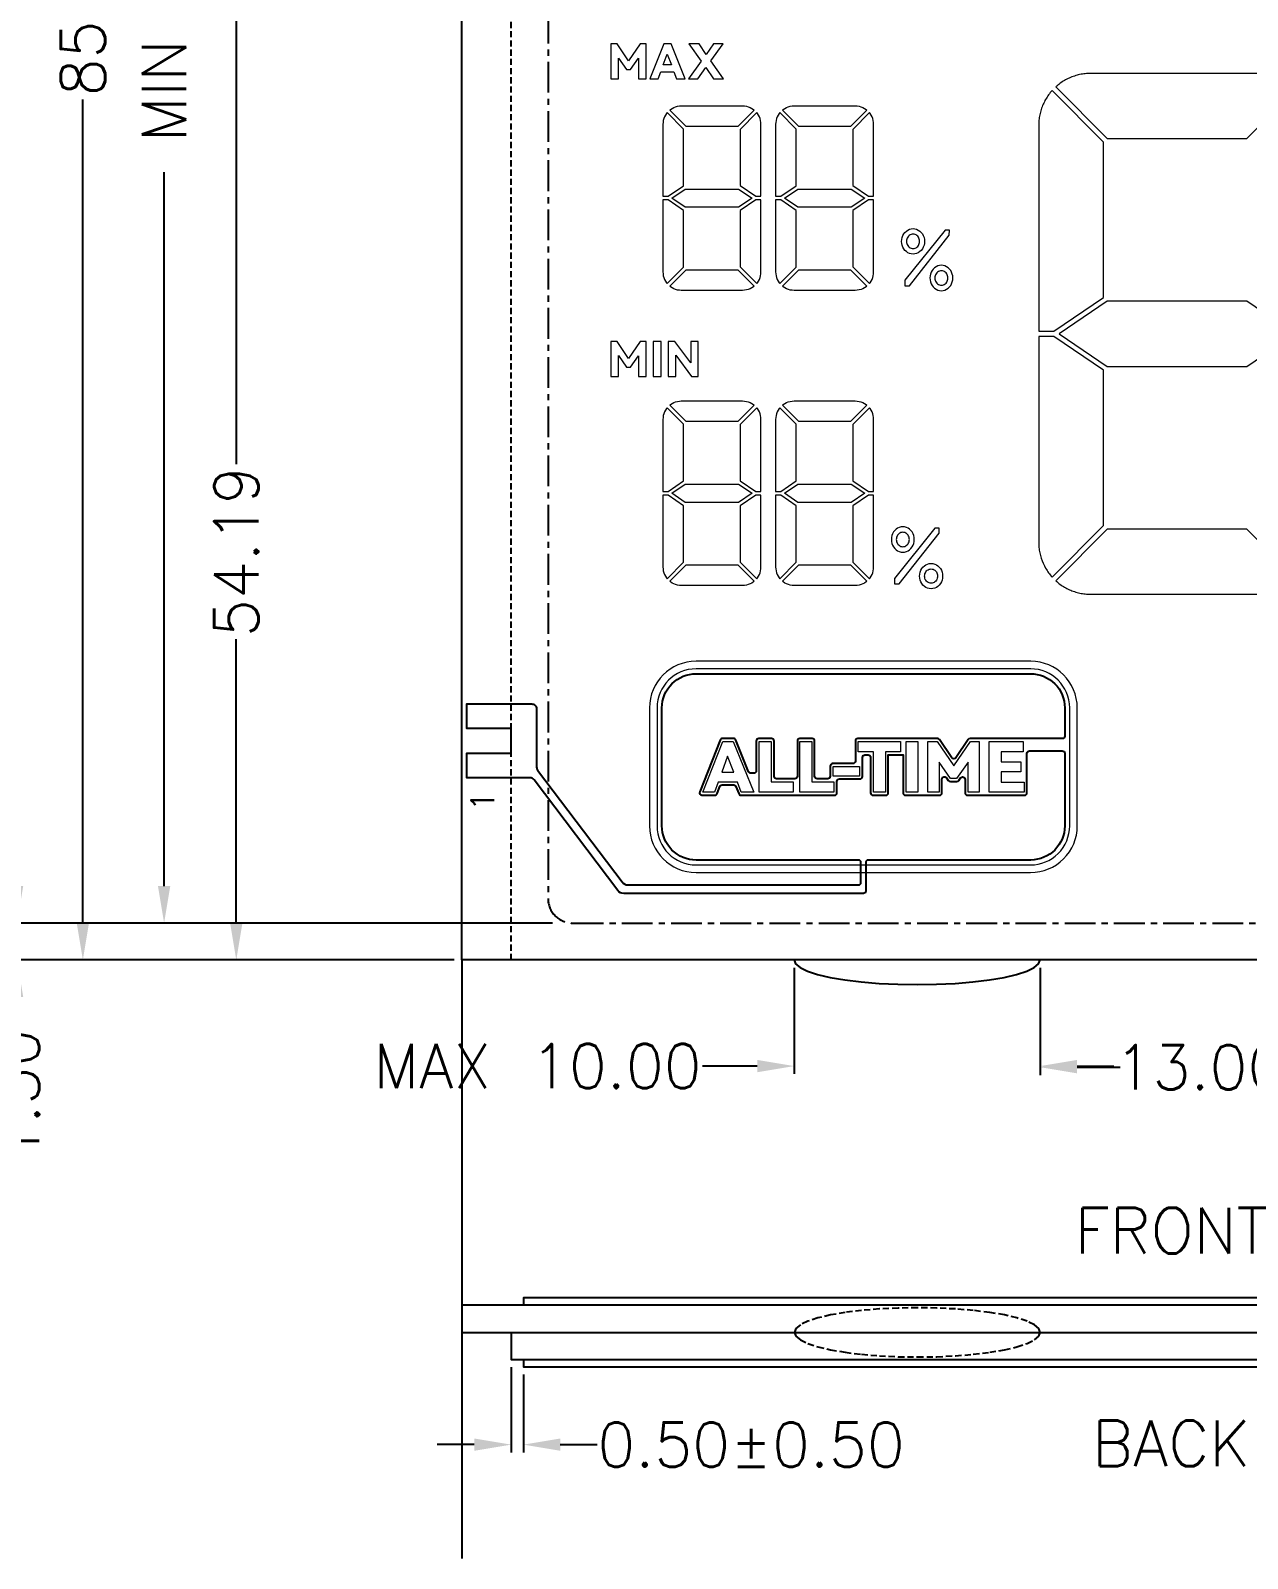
# Model space of a CAD drawing. Header units: millimetres. Extents: x 426 to 1899, y -1707 to -647.
# Drawn here: x 515 to 564.4, y -884.9 to -822.8 of the extents above; entities that cross this region are included whole.
import ezdxf
from ezdxf.enums import TextEntityAlignment as Align

# ---------------------------------------------------------------- set-up
doc = ezdxf.new("R2010")
doc.units = ezdxf.units.MM
doc.linetypes.add('CENTER', pattern=[2, 1.25, -0.25, 0.25, -0.25])
doc.linetypes.add('HIDDEN', pattern=[0.375, 0.25, -0.125])
for name, color, linetype in [('dim', 4, 'Continuous'), ('SY', 5, 'Continuous'), ('触摸键', 6, 'Continuous')]:
    doc.layers.add(name, color=color, linetype=linetype)
doc.styles.add('ROMANS', font='ROMANS.shx', dxfattribs={"bigfont": 'AllInOneBig.shx'})
doc.styles.get("Standard").update_dxf_attribs({"font": 'txt', "bigfont": 'AllInOneBig.shx'})
doc.dimstyles.new('LCDDIM', dxfattribs={"dimtxt": 1.8, "dimasz": 1.5, "dimexe": 0.3175, "dimexo": 0.3175, "dimgap": 0.254, "dimtad": 0, "dimzin": 0, "dimdsep": 46, "dimtxsty": 'Standard', "dimcen": 0.09, "dimadec": 0, "dimazin": 0, "dimtfac": 1, "dimtofl": 0, "dimtmove": 0, "dimatfit": 0, "dimfxl": 1, "dimtolj": 1, "dimtzin": 0, "dimarcsym": 0})

# ---------------------------------------------------------------- blocks, each defined once
blk = doc.blocks.new('*D31')
at = {"layer": 'DEFPOINTS', "color": 0, "ltscale": 0.5}
for p in [(532.709, -806.427), (523.34, -860.618), (532.509, -860.618)]:
    blk.add_point(p, dxfattribs=at)
at = {"layer": 'dim', "color": 0, "lineweight": -2, "ltscale": 0.5}
for p, q in [((532.391, -806.427), (523.022, -806.427)), ((523.34, -807.927), (523.34, -840.471)), ((523.34, -859.118), (523.34, -847.579)), ((532.191, -860.618), (523.022, -860.618))]:
    blk.add_line(p, q, dxfattribs=at)
at = {"layer": 'dim', "color": 0, "ltscale": 0.5}
for points in [[(523.09, -807.927), (523.59, -807.927), (523.34, -806.427)], [(523.09, -859.118), (523.59, -859.118), (523.34, -860.618)]]:
    blk.add_solid(points, dxfattribs=at)
at = {"layer": 'dim', "color": 0, "ltscale": 0.5, "insert": (523.34, -844.025), "char_height": 1.8, "attachment_point": 5, "rotation": 90}
blk.add_mtext('\\A1;54.19', dxfattribs=at)
blk = doc.blocks.new('*D33')
at = {"layer": 'DEFPOINTS', "color": 0, "ltscale": 0.5}
for p in [(536.509, -859.118), (514.431, -860.618), (532.509, -860.618)]:
    blk.add_point(p, dxfattribs=at)
at = {"layer": 'dim', "color": 0, "lineweight": -2, "ltscale": 0.5}
for p, q in [((514.431, -857.618), (514.431, -856.118)), ((536.191, -859.118), (514.113, -859.118)), ((532.191, -860.618), (514.113, -860.618)), ((514.431, -862.118), (514.431, -863.618))]:
    blk.add_line(p, q, dxfattribs=at)
at = {"layer": 'dim', "color": 0, "ltscale": 0.5}
for points in [[(514.181, -857.618), (514.681, -857.618), (514.431, -859.118)], [(514.181, -862.118), (514.681, -862.118), (514.431, -860.618)]]:
    blk.add_solid(points, dxfattribs=at)
at = {"layer": 'dim', "color": 0, "ltscale": 0.5, "insert": (514.431, -866.122), "char_height": 1.8, "attachment_point": 5, "rotation": 90}
blk.add_mtext('\\A1;1.50', dxfattribs=at)
blk = doc.blocks.new('*D36')
at = {"layer": 'DEFPOINTS', "color": 0, "ltscale": 0.5}
for p in [(532.509, -769.426), (593.509, -775.618), (532.509, -860.618)]:
    blk.add_point(p, dxfattribs=at)
at = {"layer": 'dim', "color": 0, "lineweight": -2, "ltscale": 0.5}
for p, q in [((532.509, -860.3), (532.509, -769.108)), ((593.509, -775.3), (593.509, -769.108)), ((534.009, -769.426), (555.918, -769.426)), ((592.009, -769.426), (569.626, -769.426))]:
    blk.add_line(p, q, dxfattribs=at)
at = {"layer": 'dim', "color": 0, "ltscale": 0.5}
for points in [[(534.009, -769.176), (534.009, -769.676), (532.509, -769.426)], [(592.009, -769.176), (592.009, -769.676), (593.509, -769.426)]]:
    blk.add_solid(points, dxfattribs=at)
at = {"layer": 'dim', "color": 0, "ltscale": 0.5, "insert": (562.772, -769.426), "char_height": 1.8, "attachment_point": 5}
blk.add_mtext('\\A1;61.00%%p0.20', dxfattribs=at)
blk = doc.blocks.new('*D37')
at = {"layer": 'DEFPOINTS', "color": 0, "ltscale": 0.5}
for p in [(520.407, -777.118), (536.009, -777.118), (536.009, -859.118)]:
    blk.add_point(p, dxfattribs=at)
at = {"layer": 'dim', "color": 0, "lineweight": -2, "ltscale": 0.5}
for p, q in [((535.691, -777.118), (520.089, -777.118)), ((520.407, -778.618), (520.407, -808.292)), ((520.407, -857.618), (520.407, -828.6)), ((535.691, -859.118), (520.089, -859.118))]:
    blk.add_line(p, q, dxfattribs=at)
at = {"layer": 'dim', "color": 0, "ltscale": 0.5}
for points in [[(520.157, -778.618), (520.657, -778.618), (520.407, -777.118)], [(520.157, -857.618), (520.657, -857.618), (520.407, -859.118)]]:
    blk.add_solid(points, dxfattribs=at)
at = {"layer": 'dim', "color": 0, "ltscale": 0.5, "insert": (520.407, -818.446), "char_height": 1.8, "attachment_point": 5, "rotation": 90}
blk.add_mtext('\\A1;MIN V.A 82.00', dxfattribs=at)
blk = doc.blocks.new('*D38')
at = {"layer": 'DEFPOINTS', "color": 0, "ltscale": 0.5}
for p in [(517.105, -775.618), (532.509, -775.618), (532.509, -860.618)]:
    blk.add_point(p, dxfattribs=at)
at = {"layer": 'dim', "color": 0, "lineweight": -2, "ltscale": 0.5}
for p, q in [((532.191, -775.618), (516.787, -775.618)), ((517.105, -777.118), (517.105, -811.344)), ((517.105, -859.118), (517.105, -825.652)), ((532.191, -860.618), (516.787, -860.618))]:
    blk.add_line(p, q, dxfattribs=at)
at = {"layer": 'dim', "color": 0, "ltscale": 0.5}
for points in [[(516.855, -777.118), (517.355, -777.118), (517.105, -775.618)], [(516.855, -859.118), (517.355, -859.118), (517.105, -860.618)]]:
    blk.add_solid(points, dxfattribs=at)
at = {"layer": 'dim', "color": 0, "ltscale": 0.5, "insert": (517.105, -818.498), "char_height": 1.8, "attachment_point": 5, "rotation": 90}
blk.add_mtext('\\A1;85.00%%p0.20', dxfattribs=at)
blk = doc.blocks.new('*D46')
at = {"layer": 'DEFPOINTS', "color": 0, "ltscale": 0.5}
for p in [(534.509, -876.855), (535.009, -877.155), (535.009, -880.318)]:
    blk.add_point(p, dxfattribs=at)
at = {"layer": 'dim', "color": 0, "lineweight": -2, "ltscale": 0.5}
for p, q in [((534.509, -877.173), (534.509, -880.635)), ((535.009, -877.473), (535.009, -880.635)), ((533.009, -880.318), (531.509, -880.318)), ((536.509, -880.318), (538.009, -880.318))]:
    blk.add_line(p, q, dxfattribs=at)
at = {"layer": 'dim', "color": 0, "ltscale": 0.5}
for points in [[(533.009, -880.068), (533.009, -880.568), (534.509, -880.318)], [(536.509, -880.068), (536.509, -880.568), (535.009, -880.318)]]:
    blk.add_solid(points, dxfattribs=at)
at = {"layer": 'dim', "color": 0, "ltscale": 0.5, "insert": (544.263, -880.318), "char_height": 1.8, "attachment_point": 5}
blk.add_mtext('\\A1;0.50%%P0.50', dxfattribs=at)
blk = doc.blocks.new('*D51')
at = {"layer": 'DEFPOINTS', "color": 0, "ltscale": 0.5}
for p in [(546.009, -860.618), (556.009, -860.618), (556.009, -864.932)]:
    blk.add_point(p, dxfattribs=at)
at = {"layer": 'dim', "color": 0, "lineweight": -2, "ltscale": 0.5}
for p, q in [((546.009, -860.935), (546.009, -865.25)), ((556.009, -860.935), (556.009, -865.25)), ((544.509, -864.932), (542.292, -864.932)), ((557.509, -864.932), (559.009, -864.932))]:
    blk.add_line(p, q, dxfattribs=at)
at = {"layer": 'dim', "color": 0, "ltscale": 0.5}
for points in [[(544.509, -864.682), (544.509, -865.182), (546.009, -864.932)], [(557.509, -864.682), (557.509, -865.182), (556.009, -864.932)]]:
    blk.add_solid(points, dxfattribs=at)
at = {"layer": 'dim', "color": 0, "ltscale": 0.5, "insert": (535.588, -864.932), "char_height": 1.8, "attachment_point": 5}
blk.add_mtext('\\A1;MAX 10.00', dxfattribs=at)
blk = doc.blocks.new('*D53')
at = {"layer": 'DEFPOINTS', "color": 0, "ltscale": 0.5}
for p in [(556.009, -860.618), (569.009, -860.618), (569.009, -864.978)]:
    blk.add_point(p, dxfattribs=at)
at = {"layer": 'dim', "color": 0, "lineweight": -2, "ltscale": 0.5}
for p, q in [((556.009, -860.935), (556.009, -865.296)), ((569.009, -860.935), (569.009, -865.296)), ((557.509, -864.978), (559.255, -864.978)), ((567.509, -864.978), (565.763, -864.978))]:
    blk.add_line(p, q, dxfattribs=at)
at = {"layer": 'dim', "color": 0, "ltscale": 0.5}
for points in [[(557.509, -864.728), (557.509, -865.228), (556.009, -864.978)], [(567.509, -864.728), (567.509, -865.228), (569.009, -864.978)]]:
    blk.add_solid(points, dxfattribs=at)
at = {"layer": 'dim', "color": 0, "ltscale": 0.5, "insert": (562.509, -864.978), "char_height": 1.8, "attachment_point": 5}
blk.add_mtext('\\A1;13.00', dxfattribs=at)

msp = doc.modelspace()

# ---------------------------------------------------------------- linework, layer by layer
for points in [[(593.509, -775.618), (593.509, -860.618), (532.509, -860.618), (532.509, -775.618)], [(593.509, -874.655), (532.509, -874.655), (532.509, -875.755), (593.509, -875.755)]]:
    msp.add_lwpolyline(points, close=True)
at = {"linetype": 'HIDDEN'}
for points in [[(534.509, -860.618), (534.509, -775.618)], [(534.509, -851.214), (532.709, -851.214), (532.709, -850.214), (534.509, -850.214)], [(534.509, -853.214), (532.709, -853.214), (532.709, -852.214), (534.509, -852.214)]]:
    msp.add_lwpolyline(points, dxfattribs=at)
at = {"linetype": 'CENTER'}
for points in [[(590.009, -858.118), (590.009, -778.118, 0.414214), (589.009, -777.118), (537.009, -777.118, 0.414214), (536.009, -778.118), (536.009, -858.118, 0.414214), (537.009, -859.118), (589.009, -859.118, 0.414214)], [(589.009, -777.118), (537.009, -777.118, 0.414214), (536.009, -778.118), (536.009, -858.118, 0.414214), (537.009, -859.118), (589.009, -859.118, 0.414214), (590.009, -858.118), (590.009, -778.118, 0.414214)]]:
    msp.add_lwpolyline(points, format="xyb", close=True, dxfattribs=at)
at = {"lineweight": 9}
for points in [[(539.687, -824.811), (540.003, -824.811), (540.003, -823.386), (539.752, -823.386), (539.286, -824.073), (538.817, -823.386), (538.56, -823.386), (538.56, -824.811), (538.872, -824.811), (538.872, -823.962), (539.197, -824.425), (539.366, -824.425), (539.687, -823.966)], [(541.237, -824.811), (541.588, -824.811), (541.009, -823.386), (540.715, -823.386), (540.153, -824.811), (540.484, -824.811), (540.589, -824.523), (541.128, -824.523)], [(542.737, -823.386), (542.439, -823.814), (542.145, -823.386), (541.738, -823.386), (542.237, -824.085), (541.713, -824.811), (542.095, -824.811), (542.418, -824.348), (542.735, -824.811), (543.146, -824.811), (542.622, -824.077), (543.121, -823.386)], [(540.692, -824.244), (540.854, -823.8), (541.023, -824.244)], [(543.725, -826.741), (541.617, -826.741), (540.954, -826.075), (540.983, -826.051), (541.049, -826.007), (541.119, -825.971), (541.193, -825.943), (541.269, -825.922), (541.347, -825.909), (541.426, -825.905), (543.916, -825.905), (543.992, -825.909), (544.07, -825.921), (544.146, -825.942), (544.22, -825.97), (544.29, -826.006), (544.356, -826.049), (544.388, -826.075)], [(548.305, -826.741), (546.197, -826.741), (545.534, -826.075), (545.563, -826.051), (545.629, -826.007), (545.7, -825.971), (545.773, -825.943), (545.849, -825.922), (545.927, -825.909), (546.006, -825.905), (548.496, -825.905), (548.572, -825.909), (548.65, -825.921), (548.726, -825.942), (548.8, -825.97), (548.87, -826.006), (548.936, -826.049), (548.968, -826.075)], [(540.679, -829.581), (540.885, -829.581), (541.518, -829.151), (541.518, -826.855), (540.848, -826.181), (540.822, -826.213), (540.779, -826.279), (540.743, -826.35), (540.715, -826.424), (540.695, -826.5), (540.683, -826.578), (540.679, -826.655)], [(543.818, -829.147), (544.457, -829.581), (544.663, -829.581), (544.663, -826.656), (544.659, -826.578), (544.647, -826.5), (544.626, -826.423), (544.598, -826.35), (544.563, -826.279), (544.52, -826.214), (544.494, -826.181), (543.818, -826.86)], [(545.259, -829.581), (545.465, -829.581), (546.099, -829.151), (546.099, -826.855), (545.428, -826.181), (545.402, -826.213), (545.36, -826.279), (545.324, -826.35), (545.295, -826.424), (545.275, -826.5), (545.263, -826.578), (545.259, -826.655)], [(548.398, -829.147), (549.038, -829.581), (549.243, -829.581), (549.243, -826.656), (549.24, -826.578), (549.227, -826.5), (549.207, -826.423), (549.179, -826.35), (549.143, -826.279), (549.1, -826.214), (549.074, -826.181), (548.398, -826.86)], [(543.754, -830.026), (541.587, -830.026), (541.041, -829.656), (541.588, -829.285), (543.754, -829.285), (544.301, -829.656)], [(548.335, -830.026), (546.168, -830.026), (545.622, -829.656), (546.168, -829.285), (548.334, -829.285), (548.881, -829.656)], [(540.679, -829.731), (540.679, -832.655), (540.683, -832.733), (540.695, -832.811), (540.715, -832.887), (540.743, -832.961), (540.779, -833.031), (540.822, -833.097), (540.848, -833.129), (541.519, -832.456), (541.519, -830.16), (540.885, -829.731)], [(543.818, -830.164), (543.818, -832.451), (544.494, -833.13), (544.52, -833.097), (544.563, -833.031), (544.599, -832.961), (544.627, -832.887), (544.647, -832.811), (544.659, -832.733), (544.663, -832.655), (544.663, -829.731), (544.457, -829.731)], [(545.259, -829.731), (545.259, -832.655), (545.263, -832.733), (545.275, -832.811), (545.295, -832.887), (545.324, -832.961), (545.359, -833.031), (545.402, -833.097), (545.428, -833.129), (546.099, -832.456), (546.099, -830.16), (545.465, -829.731)], [(548.398, -830.164), (548.398, -832.451), (549.074, -833.13), (549.1, -833.097), (549.143, -833.031), (549.179, -832.961), (549.207, -832.887), (549.227, -832.811), (549.24, -832.733), (549.243, -832.655), (549.243, -829.731), (549.038, -829.731)], [(551.261, -831.178), (551.289, -831.252), (551.306, -831.331), (551.311, -831.412), (551.306, -831.493), (551.289, -831.572), (551.261, -831.647), (551.223, -831.716), (551.175, -831.778), (551.119, -831.83), (551.057, -831.873), (550.989, -831.904), (550.918, -831.923), (550.845, -831.93), (550.772, -831.923), (550.701, -831.904), (550.633, -831.873), (550.571, -831.83), (550.515, -831.778), (550.468, -831.716), (550.429, -831.647), (550.401, -831.572), (550.384, -831.493), (550.379, -831.412), (550.384, -831.331), (550.401, -831.252), (550.429, -831.178), (550.468, -831.108), (550.515, -831.047), (550.571, -830.994), (550.633, -830.951), (550.701, -830.92), (550.772, -830.901), (550.845, -830.895), (550.918, -830.901), (550.989, -830.92), (551.057, -830.951), (551.119, -830.994), (551.175, -831.047), (551.223, -831.108)], [(552.147, -830.953), (550.504, -832.993), (550.504, -833.222), (550.699, -833.222), (552.318, -831.155), (552.319, -830.953)], [(550.725, -831.151), (550.69, -831.176), (550.658, -831.205), (550.631, -831.24), (550.609, -831.28), (550.594, -831.322), (550.584, -831.367), (550.581, -831.413), (550.584, -831.459), (550.594, -831.503), (550.609, -831.546), (550.631, -831.585), (550.658, -831.62), (550.69, -831.65), (550.725, -831.674), (550.763, -831.692), (550.803, -831.702), (550.845, -831.706), (550.886, -831.702), (550.927, -831.692), (550.965, -831.674), (551, -831.65), (551.032, -831.62), (551.059, -831.585), (551.081, -831.546), (551.097, -831.503), (551.106, -831.459), (551.11, -831.413), (551.106, -831.367), (551.097, -831.322), (551.081, -831.28), (551.059, -831.24), (551.032, -831.205), (551, -831.176), (550.965, -831.151), (550.927, -831.134), (550.886, -831.123), (550.845, -831.12), (550.803, -831.123), (550.763, -831.134)], [(543.916, -833.406), (541.425, -833.406), (541.35, -833.402), (541.272, -833.39), (541.196, -833.369), (541.122, -833.341), (541.052, -833.305), (540.986, -833.262), (540.954, -833.236), (541.617, -832.57), (543.724, -832.57), (544.388, -833.236), (544.358, -833.26), (544.292, -833.303), (544.223, -833.339), (544.149, -833.368), (544.073, -833.389), (543.995, -833.402)], [(548.496, -833.406), (546.006, -833.406), (545.93, -833.402), (545.852, -833.39), (545.776, -833.369), (545.702, -833.341), (545.632, -833.305), (545.566, -833.262), (545.534, -833.236), (546.197, -832.57), (548.305, -832.57), (548.968, -833.236), (548.939, -833.26), (548.873, -833.303), (548.803, -833.339), (548.729, -833.368), (548.653, -833.389), (548.575, -833.402)], [(551.579, -832.666), (551.551, -832.741), (551.534, -832.82), (551.528, -832.901), (551.534, -832.982), (551.551, -833.061), (551.579, -833.135), (551.617, -833.205), (551.665, -833.267), (551.721, -833.319), (551.783, -833.361), (551.851, -833.392), (551.922, -833.411), (551.996, -833.418), (552.069, -833.411), (552.14, -833.392), (552.208, -833.361), (552.27, -833.319), (552.326, -833.266), (552.374, -833.205), (552.412, -833.135), (552.44, -833.061), (552.457, -832.982), (552.463, -832.901), (552.457, -832.82), (552.44, -832.741), (552.412, -832.666), (552.374, -832.597), (552.326, -832.536), (552.27, -832.483), (552.208, -832.441), (552.14, -832.41), (552.069, -832.391), (551.996, -832.384), (551.922, -832.391), (551.851, -832.41), (551.783, -832.441), (551.721, -832.483), (551.665, -832.536), (551.617, -832.597)], [(551.734, -832.947), (551.744, -832.991), (551.76, -833.033), (551.781, -833.073), (551.808, -833.108), (551.84, -833.137), (551.875, -833.162), (551.913, -833.179), (551.954, -833.19), (551.995, -833.193), (552.037, -833.19), (552.077, -833.179), (552.115, -833.162), (552.151, -833.138), (552.183, -833.108), (552.21, -833.073), (552.232, -833.034), (552.247, -832.991), (552.257, -832.947), (552.26, -832.901), (552.257, -832.856), (552.247, -832.811), (552.232, -832.769), (552.21, -832.73), (552.183, -832.695), (552.151, -832.665), (552.116, -832.641), (552.078, -832.624), (552.037, -832.613), (551.996, -832.609), (551.954, -832.613), (551.914, -832.623), (551.876, -832.641), (551.84, -832.665), (551.809, -832.694), (551.781, -832.729), (551.76, -832.769), (551.744, -832.811), (551.734, -832.856), (551.731, -832.901)], [(564.409, -833.848), (558.734, -833.848), (556.784, -835.17), (558.734, -836.493), (564.409, -836.493), (566.359, -835.17)], [(539.286, -836.167), (538.817, -835.479), (538.56, -835.479), (538.56, -836.904), (538.871, -836.904), (538.871, -836.056), (539.196, -836.519), (539.366, -836.519), (539.687, -836.059), (539.687, -836.904), (540.002, -836.904), (540.002, -835.479), (539.751, -835.479)], [(540.614, -835.479), (540.281, -835.479), (540.281, -836.904), (540.614, -836.904)], [(541.807, -836.344), (541.161, -835.479), (540.894, -835.479), (540.894, -836.904), (541.198, -836.904), (541.198, -836.038), (541.844, -836.904), (542.111, -836.904), (542.111, -835.479), (541.807, -835.479)], [(540.679, -841.575), (540.885, -841.575), (541.518, -841.145), (541.518, -838.849), (540.848, -838.176), (540.822, -838.208), (540.779, -838.274), (540.743, -838.344), (540.715, -838.418), (540.695, -838.494), (540.683, -838.572), (540.679, -838.65)], [(543.725, -838.735), (541.617, -838.735), (540.954, -838.069), (540.983, -838.045), (541.049, -838.002), (541.119, -837.966), (541.193, -837.937), (541.269, -837.916), (541.347, -837.904), (541.426, -837.899), (543.916, -837.899), (543.992, -837.903), (544.07, -837.916), (544.146, -837.936), (544.22, -837.964), (544.29, -838), (544.356, -838.043), (544.388, -838.069)], [(543.818, -841.141), (544.457, -841.575), (544.663, -841.575), (544.663, -838.65), (544.659, -838.572), (544.647, -838.494), (544.626, -838.418), (544.598, -838.344), (544.563, -838.274), (544.52, -838.208), (544.494, -838.176), (543.818, -838.855)], [(545.259, -841.575), (545.465, -841.575), (546.099, -841.145), (546.099, -838.849), (545.428, -838.176), (545.402, -838.208), (545.36, -838.274), (545.324, -838.344), (545.295, -838.418), (545.275, -838.494), (545.263, -838.572), (545.259, -838.65)], [(548.305, -838.735), (546.197, -838.735), (545.534, -838.069), (545.563, -838.045), (545.629, -838.002), (545.7, -837.966), (545.773, -837.937), (545.849, -837.916), (545.927, -837.904), (546.006, -837.899), (548.496, -837.899), (548.572, -837.903), (548.65, -837.916), (548.726, -837.936), (548.8, -837.964), (548.87, -838), (548.936, -838.043), (548.968, -838.069)], [(548.398, -841.141), (549.038, -841.575), (549.243, -841.575), (549.243, -838.65), (549.24, -838.572), (549.227, -838.494), (549.207, -838.418), (549.179, -838.344), (549.143, -838.274), (549.1, -838.208), (549.074, -838.176), (548.398, -838.855)], [(543.754, -842.02), (541.587, -842.02), (541.041, -841.65), (541.588, -841.279), (543.754, -841.279), (544.301, -841.65)], [(548.335, -842.02), (546.168, -842.02), (545.622, -841.65), (546.168, -841.279), (548.334, -841.279), (548.881, -841.65)], [(540.679, -841.725), (540.679, -844.65), (540.683, -844.727), (540.695, -844.805), (540.715, -844.881), (540.743, -844.955), (540.779, -845.026), (540.822, -845.092), (540.848, -845.124), (541.519, -844.451), (541.519, -842.155), (540.885, -841.725)], [(543.818, -842.159), (543.818, -844.445), (544.494, -845.124), (544.52, -845.092), (544.563, -845.026), (544.599, -844.955), (544.627, -844.881), (544.647, -844.805), (544.659, -844.727), (544.663, -844.65), (544.663, -841.725), (544.457, -841.725)], [(545.259, -841.725), (545.259, -844.65), (545.263, -844.727), (545.275, -844.805), (545.295, -844.881), (545.324, -844.955), (545.359, -845.026), (545.402, -845.092), (545.428, -845.124), (546.099, -844.451), (546.099, -842.155), (545.465, -841.725)], [(548.398, -842.159), (548.398, -844.445), (549.074, -845.124), (549.1, -845.092), (549.143, -845.026), (549.179, -844.955), (549.207, -844.881), (549.227, -844.805), (549.24, -844.727), (549.243, -844.65), (549.243, -841.725), (549.038, -841.725)], [(550.285, -843.037), (550.217, -843.068), (550.155, -843.11), (550.099, -843.163), (550.051, -843.225), (550.013, -843.294), (549.985, -843.369), (549.968, -843.448), (549.963, -843.529), (549.968, -843.61), (549.985, -843.689), (550.013, -843.763), (550.051, -843.833), (550.099, -843.894), (550.155, -843.947), (550.217, -843.989), (550.285, -844.02), (550.356, -844.039), (550.429, -844.046), (550.502, -844.039), (550.573, -844.02), (550.64, -843.989), (550.703, -843.947), (550.758, -843.894), (550.806, -843.833), (550.844, -843.763), (550.872, -843.689), (550.889, -843.61), (550.895, -843.529), (550.889, -843.448), (550.872, -843.369), (550.844, -843.294), (550.806, -843.225), (550.758, -843.163), (550.703, -843.11), (550.64, -843.068), (550.573, -843.037), (550.502, -843.018), (550.429, -843.012), (550.356, -843.018)], [(551.73, -843.07), (550.088, -845.109), (550.088, -845.337), (550.283, -845.337), (551.9, -843.271), (551.901, -843.07)], [(550.309, -843.268), (550.273, -843.292), (550.242, -843.322), (550.215, -843.357), (550.193, -843.396), (550.177, -843.439), (550.168, -843.483), (550.164, -843.529), (550.168, -843.575), (550.177, -843.62), (550.193, -843.662), (550.215, -843.701), (550.242, -843.736), (550.273, -843.766), (550.309, -843.79), (550.347, -843.808), (550.387, -843.818), (550.429, -843.822), (550.47, -843.818), (550.51, -843.808), (550.549, -843.79), (550.584, -843.766), (550.616, -843.736), (550.642, -843.701), (550.664, -843.662), (550.68, -843.62), (550.69, -843.575), (550.693, -843.529), (550.69, -843.483), (550.68, -843.439), (550.664, -843.396), (550.642, -843.357), (550.616, -843.322), (550.584, -843.292), (550.549, -843.268), (550.51, -843.251), (550.47, -843.24), (550.429, -843.236), (550.387, -843.24), (550.347, -843.251)], [(551.956, -844.713), (551.995, -844.782), (552.023, -844.857), (552.04, -844.936), (552.046, -845.017), (552.04, -845.098), (552.023, -845.176), (551.995, -845.251), (551.957, -845.32), (551.909, -845.382), (551.853, -845.434), (551.791, -845.477), (551.723, -845.508), (551.652, -845.527), (551.578, -845.533), (551.505, -845.527), (551.434, -845.508), (551.366, -845.477), (551.304, -845.435), (551.248, -845.382), (551.2, -845.32), (551.162, -845.251), (551.134, -845.176), (551.117, -845.098), (551.111, -845.017), (551.117, -844.936), (551.134, -844.857), (551.162, -844.782), (551.2, -844.713), (551.248, -844.651), (551.304, -844.599), (551.366, -844.557), (551.434, -844.526), (551.505, -844.507), (551.578, -844.5), (551.652, -844.507), (551.723, -844.526), (551.791, -844.557), (551.853, -844.599), (551.909, -844.651)], [(543.916, -845.4), (541.425, -845.4), (541.35, -845.396), (541.272, -845.384), (541.196, -845.364), (541.122, -845.335), (541.052, -845.3), (540.986, -845.256), (540.954, -845.23), (541.617, -844.564), (543.724, -844.564), (544.388, -845.23), (544.358, -845.255), (544.292, -845.298), (544.223, -845.334), (544.149, -845.363), (544.073, -845.384), (543.995, -845.396)], [(548.496, -845.4), (546.006, -845.4), (545.93, -845.396), (545.852, -845.384), (545.776, -845.364), (545.702, -845.335), (545.632, -845.3), (545.566, -845.256), (545.534, -845.23), (546.197, -844.564), (548.305, -844.564), (548.968, -845.23), (548.939, -845.255), (548.873, -845.298), (548.803, -845.334), (548.729, -845.363), (548.653, -845.384), (548.575, -845.396)], [(551.578, -845.309), (551.537, -845.305), (551.496, -845.294), (551.458, -845.277), (551.423, -845.253), (551.391, -845.223), (551.364, -845.188), (551.342, -845.149), (551.326, -845.107), (551.317, -845.062), (551.314, -845.017), (551.317, -844.971), (551.327, -844.927), (551.343, -844.885), (551.365, -844.845), (551.392, -844.81), (551.423, -844.781), (551.458, -844.757), (551.497, -844.739), (551.537, -844.729), (551.579, -844.725), (551.62, -844.729), (551.661, -844.739), (551.699, -844.757), (551.734, -844.781), (551.766, -844.811), (551.793, -844.845), (551.814, -844.885), (551.83, -844.927), (551.84, -844.972), (551.843, -845.017), (551.84, -845.063), (551.83, -845.107), (551.814, -845.15), (551.792, -845.189), (551.766, -845.223), (551.734, -845.253), (551.699, -845.277), (551.66, -845.295), (551.62, -845.305)], [(542.774, -853.802), (542.295, -853.802), (543.109, -851.74), (543.535, -851.74), (544.372, -853.802), (543.865, -853.802), (543.707, -853.386), (542.926, -853.386)], [(544.592, -851.739), (545.073, -851.739), (545.073, -853.374), (545.978, -853.374), (545.978, -853.802), (544.592, -853.802)], [(546.243, -851.739), (546.725, -851.739), (546.725, -853.374), (547.629, -853.374), (547.629, -853.802), (546.243, -853.802)], [(550.338, -852.165), (549.718, -852.165), (549.718, -853.802), (549.239, -853.802), (549.239, -852.165), (548.619, -852.165), (548.619, -851.739), (550.338, -851.739)], [(551.042, -853.802), (550.56, -853.802), (550.56, -851.739), (551.042, -851.739)], [(552.615, -853.245), (552.37, -853.245), (551.899, -852.574), (551.899, -853.802), (551.448, -853.802), (551.448, -851.739), (551.82, -851.739), (552.499, -852.734), (553.173, -851.739), (553.536, -851.739), (553.536, -853.802), (553.08, -853.802), (553.08, -852.579)], [(555.227, -852.971), (554.421, -852.971), (554.421, -853.386), (555.354, -853.386), (555.354, -853.802), (553.939, -853.802), (553.939, -851.739), (555.32, -851.739), (555.32, -852.154), (554.421, -852.154), (554.421, -852.56), (555.227, -852.56)], [(543.309, -852.34), (543.075, -852.982), (543.554, -852.982)], [(547.596, -852.76), (548.669, -852.76), (548.669, -853.143), (547.596, -853.143)]]:
    msp.add_lwpolyline(points, close=True, dxfattribs=at)
for points in [[(565.085, -824.586), (558.058, -824.586, 0.027043), (557.835, -824.598, 0.02569), (557.615, -824.633, 0.025883), (557.4, -824.692, 0.025378), (557.193, -824.773, 0.02692), (556.995, -824.875, 0.026894), (556.809, -824.998, 0.023453), (556.643, -825.134), (558.734, -827.233), (564.409, -827.233), (566.5, -825.134, 0.025285), (566.327, -824.993, 0.025796), (566.14, -824.871, 0.025715), (565.942, -824.769, 0.027232), (565.734, -824.69, 0.027355), (565.519, -824.632, 0.026162), (565.299, -824.597, 0.026007)], [(555.949, -835.065), (556.562, -835.065), (558.585, -833.693), (558.585, -827.383), (556.494, -825.283, 0.026749), (556.354, -825.456, 0.027226), (556.233, -825.643, 0.026495), (556.132, -825.842, 0.026396), (556.052, -826.05, 0.027146), (555.995, -826.265, 0.026635), (555.96, -826.485, 0.025324), (555.949, -826.704)], [(555.949, -835.277), (555.949, -843.636, 0.025176), (555.96, -843.854, 0.025437), (555.995, -844.074, 0.02596), (556.052, -844.289, 0.05203), (556.232, -844.696, 0.025206), (556.353, -844.883, 0.02621), (556.493, -845.056), (558.584, -842.957), (558.584, -836.647), (556.563, -835.277)], [(564.409, -843.106), (558.734, -843.106), (556.643, -845.206, 0.02636), (556.815, -845.347, 0.02571), (557.002, -845.469, 0.025351), (557.2, -845.57, 0.026863), (557.408, -845.65, 0.02712), (557.623, -845.708, 0.026713), (557.843, -845.742, 0.024759), (558.058, -845.753), (565.085, -845.753, 0.02617), (565.307, -845.741, 0.026574), (565.527, -845.706, 0.026713), (565.742, -845.647, 0.028221), (565.95, -845.567, 0.026758), (566.147, -845.465, 0.024995), (566.333, -845.342, 0.025684), (566.5, -845.206)]]:
    msp.add_lwpolyline(points, format="xyb", close=True, dxfattribs=at)
for points in [[(546.009, -860.618), (546.07, -860.774), (546.253, -860.927), (546.553, -861.072), (546.963, -861.206), (547.473, -861.325), (548.07, -861.427), (548.739, -861.509), (549.463, -861.569), (550.226, -861.606), (551.009, -861.618), (551.791, -861.606), (552.554, -861.569), (553.278, -861.509), (553.947, -861.427), (554.544, -861.325), (555.054, -861.206), (555.464, -861.072), (555.764, -860.927), (555.947, -860.774), (556.009, -860.618)], [(591.009, -874.655), (591.009, -874.355), (535.009, -874.355), (535.009, -874.655)], [(534.509, -875.755), (534.509, -876.855), (591.509, -876.855), (591.509, -875.755)], [(535.009, -876.855), (535.009, -877.155), (591.009, -877.155), (591.009, -876.855)]]:
    msp.add_lwpolyline(points)
at = {"linetype": 'HIDDEN'}
msp.add_lwpolyline([(556.009, -875.755), (555.961, -875.599), (555.778, -875.446), (555.478, -875.301), (555.068, -875.168), (554.558, -875.048), (553.962, -874.946), (553.293, -874.864), (552.568, -874.804), (551.805, -874.768), (551.023, -874.755), (550.24, -874.768), (549.478, -874.804), (548.753, -874.864), (548.084, -874.946), (547.487, -875.048), (546.978, -875.168), (546.568, -875.301), (546.267, -875.446), (546.084, -875.599), (546.023, -875.755), (546.084, -875.912), (546.267, -876.064), (546.568, -876.209), (546.978, -876.343), (547.487, -876.463), (548.084, -876.564), (548.753, -876.646), (549.478, -876.706), (550.24, -876.743), (551.023, -876.755), (551.805, -876.743), (552.568, -876.706), (553.293, -876.646), (553.962, -876.564), (554.558, -876.463), (555.068, -876.343), (555.478, -876.209), (555.778, -876.064), (555.961, -875.912)], close=True, dxfattribs=at)
at = {"layer": 'dim'}
msp.add_line((532.509, -860.618), (532.509, -884.943), dxfattribs=at)
at = {"layer": 'SY', "color": 30, "lineweight": 9}
for points in [[(540.132, -850.37), (540.132, -855.172, 0.41348), (542.025, -857.064), (555.619, -857.064, 0.41424), (557.517, -855.172), (557.517, -850.37, 0.413469), (555.624, -848.478), (542.025, -848.478, 0.413483)], [(540.44, -850.37), (540.44, -855.172, 0.413432), (542.025, -856.757), (555.619, -856.757, 0.414309), (557.209, -855.172), (557.209, -850.37, 0.413415), (555.624, -848.785), (542.025, -848.785, 0.413432)]]:
    msp.add_lwpolyline(points, format="xyb", close=True, dxfattribs=at)
at = {"layer": '触摸键'}
msp.add_lwpolyline([(543.003, -851.683), (542.172, -853.786, 0.529189), (542.265, -853.922), (542.788, -853.922, 0.314856), (542.882, -853.857), (542.986, -853.571, -0.314856), (543.08, -853.506), (543.555, -853.506, -0.311793), (543.648, -853.57), (543.757, -853.858, 0.311793), (543.851, -853.922), (547.649, -853.922, 0.414214), (547.749, -853.822), (547.749, -853.363, -0.414214), (547.849, -853.263), (548.689, -853.263, 0.414214), (548.789, -853.163), (548.789, -852.385, -0.414214), (548.889, -852.285), (549.019, -852.285, -0.414214), (549.119, -852.385), (549.119, -853.822, 0.414214), (549.219, -853.922), (549.738, -853.922, 0.414214), (549.838, -853.822), (549.838, -852.285), (550.44, -852.285), (550.44, -853.822, 0.414214), (550.54, -853.922), (551.919, -853.922, 0.414214), (552.019, -853.822), (552.019, -853.271, -0.732935), (552.201, -853.213), (552.277, -853.322, 0.244495), (552.359, -853.365), (552.625, -853.365, 0.244945), (552.707, -853.322), (552.778, -853.221, -0.733588), (552.96, -853.278), (552.96, -853.822, 0.414214), (553.06, -853.922), (555.374, -853.922, 0.414214), (555.474, -853.822), (555.474, -852.219, -0.414214), (555.574, -852.119), (556.909, -852.119, -0.414214), (557.009, -852.219), (557.009, -855.172, -0.413364), (555.624, -856.557), (549.024, -856.557, 0.414214), (548.924, -856.657), (548.924, -857.818, -0.414214), (548.824, -857.918), (539.084, -857.918, -0.235199), (538.845, -857.799), (535.442, -853.293, 0.235199), (535.282, -853.214), (532.709, -853.214), (532.709, -852.214), (534.508, -852.214), (534.508, -851.214), (532.709, -851.214), (532.709, -850.214), (535.347, -850.214, -0.414214), (535.547, -850.414), (535.547, -852.785, 0.163123), (535.587, -852.905), (539.019, -857.449, 0.235199), (539.258, -857.568), (548.624, -857.568, 0.414214), (548.724, -857.468), (548.724, -856.657, 0.414214), (548.624, -856.557), (542.029, -856.557, -0.41505), (540.64, -855.168), (540.64, -850.374, -0.41505), (542.029, -848.985), (555.619, -848.985, -0.415068), (557.009, -850.374), (557.009, -851.519, -0.414214), (556.909, -851.619), (553.162, -851.619, 0.248882), (553.079, -851.663), (552.581, -852.399, -0.529392), (552.416, -852.399), (551.913, -851.663, 0.247853), (551.831, -851.619), (548.599, -851.619, 0.414214), (548.499, -851.719), (548.499, -852.54, -0.414214), (548.399, -852.64), (547.576, -852.64, 0.414214), (547.476, -852.74), (547.476, -853.154, -0.414214), (547.376, -853.254), (546.945, -853.254, -0.414214), (546.845, -853.154), (546.845, -851.719, 0.414214), (546.745, -851.619), (546.243, -851.619, 0.414214), (546.143, -851.719), (546.143, -853.154, -0.414214), (546.043, -853.254), (545.293, -853.254, -0.414214), (545.193, -853.154), (545.193, -851.719, 0.414214), (545.093, -851.619), (544.572, -851.619, 0.414214), (544.472, -851.719), (544.472, -852.928, -0.414214), (544.372, -853.028), (544.255, -853.028, -0.305303), (544.162, -852.966), (543.641, -851.682, 0.305303), (543.548, -851.62), (543.096, -851.62, 0.307883)], format="xyb", close=True, dxfattribs=at)

# ---------------------------------------------------------------- texts
at = {"style": 'ROMANS'}
msp.add_text('1', height=0.946, rotation=90, dxfattribs=at).set_placement((533.346, -854.16), align=Align.MIDDLE)
for s, p in [('FRONT', (561.334, -871.618)), ('BACK', (561.334, -880.269))]:
    msp.add_text(s, height=1.851, dxfattribs=at).set_placement(p, align=Align.MIDDLE)

# ---------------------------------------------------------------- dimensions: what is measured, and where the dimension line sits
at = {"layer": 'dim', "ltscale": 0.5}
for base, p1, p2, angle, text, picture, middle, dimtype in [((532.509, -769.426), (593.509, -775.618), (532.509, -860.618), 180, '<>%%p0.20', '*D36', (562.772, -769.426), 160), ((517.105, -775.618), (532.509, -860.618), (532.509, -775.618), 90, '<>%%p0.20', '*D38', (517.105, -818.498), 161), ((520.407, -777.118), (536.009, -859.118), (536.009, -777.118), 90, 'MIN V.A <>', '*D37', (520.407, -818.446), 160)]:
    dim = msp.add_linear_dim(base=base, p1=p1, p2=p2, angle=angle, text=text, dimstyle='LCDDIM', dxfattribs=at)
    dim.commit()
    dim.dimension.update_dxf_attribs({"geometry": picture, "text_midpoint": middle, "dimtype": dimtype})
dim = msp.add_linear_dim(base=(523.34, -860.618), p1=(532.709, -806.427), p2=(532.509, -860.618), angle=90, dimstyle='LCDDIM', dxfattribs=at)
dim.commit()
dim.dimension.update_dxf_attribs({"geometry": '*D31', "text_midpoint": (523.34, -844.025), "dimtype": 160})
dim = msp.add_linear_dim(base=(514.431, -860.618), p1=(536.509, -859.118), p2=(532.509, -860.618), angle=90, dimstyle='LCDDIM', dxfattribs=at)
dim.commit()
dim.dimension.update_dxf_attribs({"geometry": '*D33', "text_midpoint": (514.431, -866.122)})
dim = msp.add_linear_dim(base=(556.009, -864.932), p1=(546.009, -860.618), p2=(556.009, -860.618), text='MAX <>', dimstyle='LCDDIM', dxfattribs=at)
dim.commit()
dim.dimension.update_dxf_attribs({"geometry": '*D51', "text_midpoint": (535.588, -864.932), "dimtype": 160})
dim = msp.add_linear_dim(base=(569.009, -864.978), p1=(556.009, -860.618), p2=(569.009, -860.618), dimstyle='LCDDIM', dxfattribs=at)
dim.commit()
dim.dimension.update_dxf_attribs({"geometry": '*D53', "text_midpoint": (562.509, -864.978)})
dim = msp.add_linear_dim(base=(535.009, -880.318), p1=(534.509, -876.855), p2=(535.009, -877.155), angle=180, text='<>%%P0.50', dimstyle='LCDDIM', dxfattribs=at)
dim.commit()
dim.dimension.update_dxf_attribs({"geometry": '*D46', "text_midpoint": (544.263, -880.318)})

doc.saveas('drawing.dxf')
